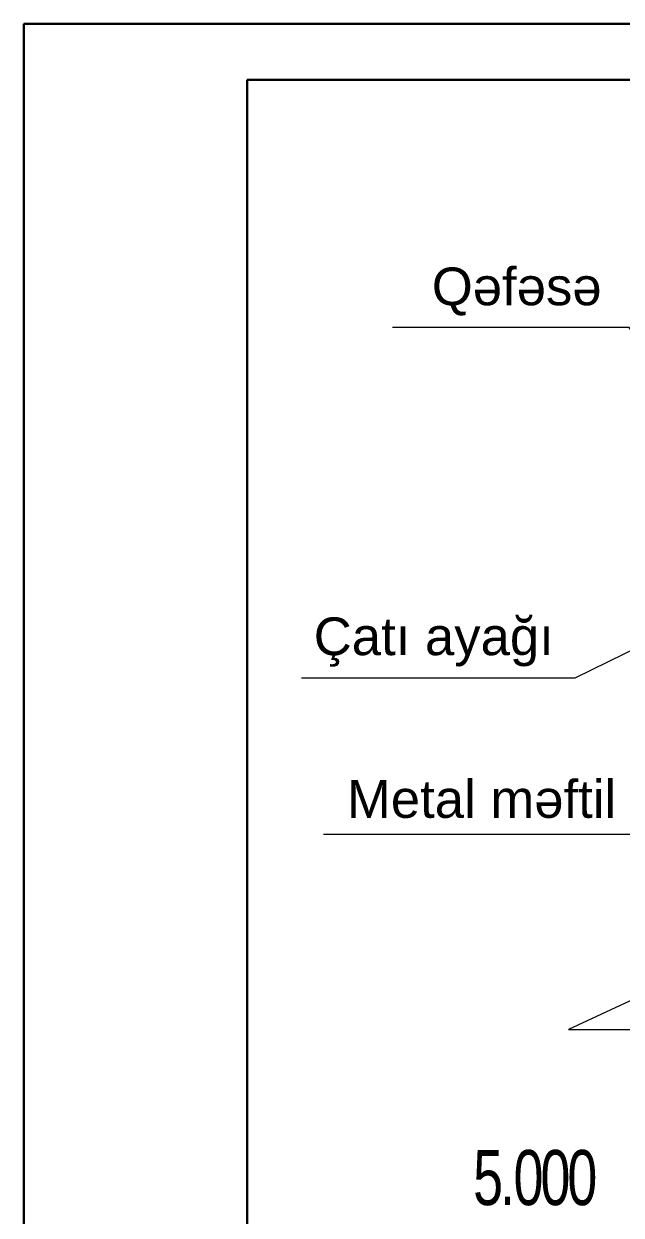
# Model space of a CAD drawing. Header units: millimetres. Extents: x 120281 to 1416367021, y -641565767 to 918373.
# Drawn here: x 998543 to 1001148, y 693939 to 699133 of the extents above; entities that cross this region are included whole.
import ezdxf

# ---------------------------------------------------------------- set-up
doc = ezdxf.new("R2010")
doc.units = ezdxf.units.MM
for name, color, linetype, lineweight in [('Künc ştampının yazısı', 7, 'Continuous', 13), ('Yazı-3', 7, 'Continuous', 15), ('размер', 90, 'Continuous', 40)]:
    doc.layers.add(name, color=color, linetype=linetype, lineweight=lineweight)
doc.styles.add('Segoe UI Light', font='segoeuil.ttf', dxfattribs={"width": 0.7})

msp = doc.modelspace()

# ---------------------------------------------------------------- linework, layer by layer
at = {"color": 7, "lineweight": 13, "elevation": 0}
for points in [[(1001908.53678, 696834.49255), (1001183.20011, 697809.65521), (1000150.69663, 697809.65521)], [(1001451.05673, 696527.5479), (1000945.88228, 696279.45775), (999754.01511, 696279.45775)], [(1003596.9463, 695237.01412), (1001186.40796, 695598.08493), (999849.60344, 695598.08493)]]:
    msp.add_lwpolyline(points, dxfattribs=at)
at = {"color": 7, "lineweight": 20, "elevation": 0}
msp.add_lwpolyline([(1001451.05673, 697320.255), (1001451.05673, 694994.84518), (1000918.07963, 694747.6269), (1001957.24499, 694747.6269), (1001451.05673, 694525.93242), (1001451.05673, 690896.12646), (1004359.5068, 690896.12646), (1004564.19994, 691466.68047), (1004564.19994, 690476.00947), (1004736.01994, 690896.12646), (1005765.15508, 690896.12646)], dxfattribs=at)
at = {"layer": 'размер', "color": 0, "lineweight": 30, "elevation": 0}
for points in [[(998542.56293, 699132.97537), (1019018.39713, 699132.97537), (1019018.39713, 684653.63547), (998542.56293, 684653.63547)], [(999517.60265, 698889.21544), (1018774.6372, 698889.21544), (1018774.6372, 684897.3954), (999517.60265, 684897.3954)]]:
    msp.add_lwpolyline(points, close=True, dxfattribs=at)

# ---------------------------------------------------------------- texts
at = {"layer": 'Künc ştampının yazısı', "char_height": 164.5034347, "attachment_point": 5, "style": 'Segoe UI Light'}
for s, insert in [('{\\fArial|b0|i0|c238|p34;\\W1;Qəfəsə}', (1000692.82915, 697965.6316, 0)), ('{\\fArial|b0|i0|c238|p34;\\W1;Çatı ayağı}', (1000330.91581, 696437.25955, 0)), ('{\\fArial|b0|i0|c0|p34;\\W1;Metal m\\fArial|b0|i0|c238|p34;əftil}', (1000539.46072, 695752.10384, 0))]:
    msp.add_mtext(s, dxfattribs=dict(at, insert=insert))
at = {"layer": 'Yazı-3', "insert": (1000766.94639, 694100.92265, 0), "char_height": 240, "attachment_point": 5, "style": 'Segoe UI Light'}
msp.add_mtext('{\\fArial|b0|i0|c238|p34;\\T0.9;5\\fArial|b0|i0|c0|p34;.\\fArial|b0|i0|c238|p34;00\\fArial|b0|i0|c0|p34;0}', dxfattribs=at)

doc.saveas('drawing.dxf')
